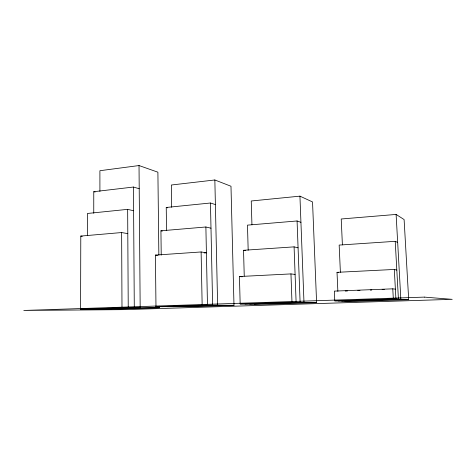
<?xml version="1.0" encoding="UTF-8"?>
<svg xmlns="http://www.w3.org/2000/svg" width="476" height="476" viewBox="0 0 476 476"><rect width="100%" height="100%" fill="white"/><g stroke="black" fill="none" stroke-linecap="round" stroke-linejoin="round"><path stroke-width="0.71" d="M93.754 213.254L93.766 191.709L133.447 187.038L139.206 188.734M159.448 306.205L159.466 307.686L120.672 308.93L80.587 309.186L80.789 236.072L121.636 232.55L127.8 233.633M87.364 235.721L87.4 213.474L127.657 209.357L133.613 210.761M158.859 255.112L157.895 172.187L139.022 165.547L99.9 170.717L99.912 191.435M204.186 252.958L206.411 252.81L201.122 251.959L155.414 255.1L155.979 306.705L191.15 306.669L233.99 305.295L230.985 186.247L214.849 179.97L171.342 185.009L171.657 207.268M166.54 230.426L166.237 207.471L210.457 203.008L215.396 204.561M295.096 274.444L290.961 273.908L239.44 276.526L240.166 303.938L269.059 304.17L316.599 302.641L312.536 201.943L299.94 196.148L251.251 200.991L251.935 224.72M161.227 255.124L160.93 230.812L205.882 226.987L210.993 228.2M300.939 222.328L297.078 220.971L247.472 225.136L248.18 250.203M395.377 289.14L392.777 288.831L334.348 291.104L334.777 300.832L355.632 301.391L408.694 299.684L404.106 219.561L396.109 214.432L341.221 218.99L342.399 244.878M244.242 276.032L243.539 250.293L294.085 246.865L298.077 247.835M397.674 242.427L395.223 241.32L339.162 245.08L340.388 272.314M337.865 291.395L337.02 272.332L394.301 269.452L396.817 270.088M345.237 291.08L347.45 290.991M357.773 290.592L359.981 290.509M370.31 290.11L371.78 290.051M382.103 289.652L384.316 289.569M80.587 309.186L121.993 307.823L159.466 307.686M155.979 306.705L202.157 305.187L233.99 305.295M240.166 303.938L291.978 302.236L316.599 302.641M334.777 300.832L393.325 298.91L408.694 299.684M87.245 309.138L128.234 307.799L127.657 209.357M161.846 306.699L207.476 305.205L205.882 226.987M245.003 303.98L296.114 302.308L294.085 246.865M338.287 300.927L395.925 299.041L394.301 269.452M93.712 309.102L134.291 307.776L133.447 187.038M167.534 306.693L212.635 305.223L210.457 203.008M249.692 304.015L300.112 302.373L297.078 220.971M341.679 301.016L398.43 299.166L395.223 241.32M100.002 309.061L140.17 307.758L139.022 165.547M173.056 306.687L217.633 305.241L214.849 179.97M254.232 304.051L303.985 302.433L299.94 196.148M344.957 301.106L400.846 299.291L396.109 214.432M239.44 276.526L242.201 276.8M155.414 255.1L157.598 255.392M80.789 236.072L82.253 236.292M337.02 272.332L338.377 272.564M243.539 250.293L245.539 250.673M160.93 230.812L162.34 231.092M93.766 191.709L95.129 192.06M166.237 207.471L167.6 207.828M392.777 288.831L393.325 298.91M290.961 273.908L291.978 302.236M201.122 251.959L202.157 305.187M121.636 232.55L121.993 307.823M424.318 297.113L23.8 310.453L125.283 309.632L452.2 299.339L424.318 297.113"/></g></svg>
